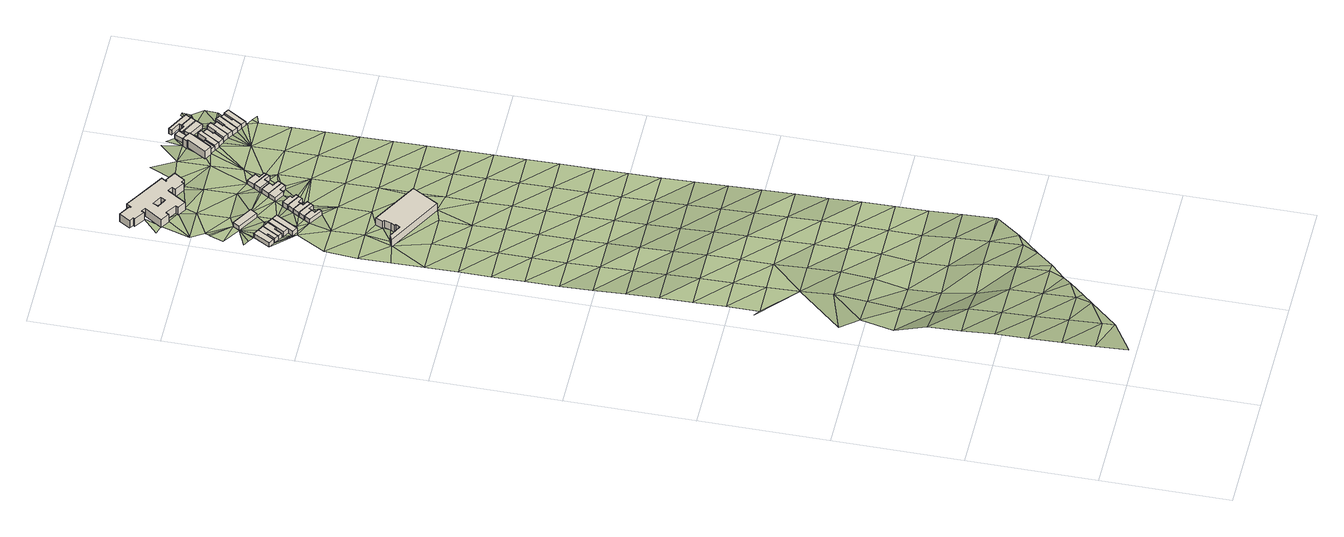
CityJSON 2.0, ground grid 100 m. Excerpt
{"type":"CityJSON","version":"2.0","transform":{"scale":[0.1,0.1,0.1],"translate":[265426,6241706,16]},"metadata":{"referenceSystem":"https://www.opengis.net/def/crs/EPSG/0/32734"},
"CityObjects":{
"building1":{"type":"Building","attributes":{"address":"Swift Street Salt River Cape Town","building":"house","building:levels":1,"building_height":4.1,"roof_height":24.1,"ground_height":20,"plus_code":"4FRW3F86+PWQ"},"geometry":[{"type":"Solid","lod":"1","boundaries":[[[[0,1,2,3]],[[1,4,5,2]],[[4,6,7,5]],[[6,8,9,7]],[[8,0,3,9]],[[3,2,5,7,9]],[[8,6,4,1,0]]]]}]},
"building2":{"type":"Building","attributes":{"address":"Swift Street Salt River Cape Town","building":"house","building:levels":1,"building_height":4.1,"roof_height":24.1,"ground_height":20,"plus_code":"4FRW3F86+PW9"},"geometry":[{"type":"Solid","lod":"1","boundaries":[[[[10,11,3,12]],[[11,13,9,3]],[[13,14,15,9]],[[14,16,17,15]],[[16,18,19,17]],[[18,10,12,19]],[[12,3,9,15,17,19]],[[18,16,14,13,11,10]]]]}]},
"building3":{"type":"Building","attributes":{"address":"Swift Street Salt River Cape Town","building":"house","building:levels":1,"building_height":4.1,"roof_height":24.01,"ground_height":19.91,"plus_code":"4FRW3F86+PX8"},"geometry":[{"type":"Solid","lod":"1","boundaries":[[[[20,10,21,22]],[[10,18,23,21]],[[18,24,25,23]],[[24,26,27,25]],[[26,28,29,27]],[[28,20,22,29]],[[22,21,23,25,27,29]],[[28,26,24,18,10,20]]]]}]},
"building4":{"type":"Building","attributes":{"address":"Salt River Blackpool Football Club 9 Shelley Road Salt River 7925 Cape Town","building":"pavilion","building:levels":2,"building_height":6.9,"roof_height":28.88,"ground_height":21.98,"plus_code":"4FRW3F87+94C"},"geometry":[{"type":"Solid","lod":"1","boundaries":[[[[30,31,32,33]],[[31,34,35,32]],[[34,36,37,35]],[[36,38,39,37]],[[38,40,41,39]],[[40,42,43,41]],[[42,44,45,43]],[[44,46,47,45]],[[46,48,49,47]],[[48,50,51,49]],[[50,30,33,51]],[[33,32,35,37,39,41,43,45,47,49,51]],[[50,48,46,44,42,40,38,36,34,31,30]]]]}]},
"building5":{"type":"Building","attributes":{"address":"Swift Street Salt River Cape Town","building":"house","building:levels":1,"building_height":4.1,"roof_height":24.58,"ground_height":20.48,"plus_code":"4FRW3F86+MXW"},"geometry":[{"type":"Solid","lod":"1","boundaries":[[[[52,20,53,54]],[[20,28,55,53]],[[28,56,57,55]],[[56,58,59,57]],[[58,52,54,59]],[[54,53,55,57,59]],[[58,56,28,20,52]]]]}]},
"building6":{"type":"Building","attributes":{"address":"Shelley Road Salt River Cape Town","building":"house","building:levels":1,"building_height":4.1,"roof_height":24.58,"ground_height":20.48,"plus_code":"4FRW3F87+M2R"},"geometry":[{"type":"Solid","lod":"1","boundaries":[[[[52,58,59,54]],[[58,60,61,59]],[[60,62,63,61]],[[62,64,65,63]],[[64,52,54,65]],[[54,59,61,63,65]],[[64,62,60,58,52]]]]}]},
"building7":{"type":"Building","attributes":{"address":"Shelley Road Salt River Cape Town","building":"house","building:levels":1,"building_height":4.1,"roof_height":24.58,"ground_height":20.48,"plus_code":"4FRW3F87+J36"},"geometry":[{"type":"Solid","lod":"1","boundaries":[[[[66,67,68,69]],[[67,70,71,68]],[[70,72,73,71]],[[72,74,75,73]],[[74,76,77,75]],[[76,66,69,77]],[[69,68,71,73,75,77]],[[76,74,72,70,67,66]]]]}]},
"building8":{"type":"Building","attributes":{"building":"school","building:levels":1,"building_height":4.1,"roof_height":23.12,"ground_height":19.02,"plus_code":"4FRW3F87+Q2R"},"geometry":[{"type":"Solid","lod":"1","boundaries":[[[[78,79,80,81]],[[79,82,83,80]],[[82,84,85,83]],[[84,78,81,85]],[[81,80,83,85]],[[84,82,79,78]]]]}]},
"building9":{"type":"Building","attributes":{"address":"Shelley Road Salt River Cape Town","building":"house","building:levels":1,"building_height":4.1,"roof_height":24.58,"ground_height":20.48,"plus_code":"4FRW3F87+J3R"},"geometry":[{"type":"Solid","lod":"1","boundaries":[[[[67,66,69,68]],[[66,86,87,69]],[[86,88,89,87]],[[88,90,91,89]],[[90,92,93,91]],[[92,67,68,93]],[[68,69,87,89,91,93]],[[92,90,88,86,66,67]]]]}]},
"building10":{"type":"Building","attributes":{"address":"Shelley Road Salt River Cape Town","building":"house","building:levels":1,"building_height":4.1,"roof_height":24.57,"ground_height":20.47,"plus_code":"4FRW3F87+M34"},"geometry":[{"type":"Solid","lod":"1","boundaries":[[[[92,90,91,93]],[[90,94,95,91]],[[94,96,97,95]],[[96,98,99,97]],[[98,100,101,99]],[[100,92,93,101]],[[93,91,95,97,99,101]],[[100,98,96,94,90,92]]]]}]},
"building11":{"type":"Building","attributes":{"address":"Shelley Road Salt River Cape Town","building":"house","building:levels":1,"building_height":4.1,"roof_height":24.57,"ground_height":20.47,"plus_code":"4FRW3F87+M3Q"},"geometry":[{"type":"Solid","lod":"1","boundaries":[[[[100,98,99,101]],[[98,102,103,99]],[[102,104,105,103]],[[104,106,107,105]],[[106,108,109,107]],[[108,100,101,109]],[[101,99,103,105,107,109]],[[108,106,104,102,98,100]]]]}]},
"building12":{"type":"Building","attributes":{"address":"Shelley Road Salt River Cape Town","building":"house","building:levels":1,"building_height":4.1,"roof_height":24.57,"ground_height":20.47,"plus_code":"4FRW3F87+M4J"},"geometry":[{"type":"Solid","lod":"1","boundaries":[[[[110,111,107,109]],[[111,112,113,107]],[[112,114,115,113]],[[114,116,117,115]],[[116,118,119,117]],[[118,110,109,119]],[[109,107,113,115,117,119]],[[118,116,114,112,111,110]]]]}]},
"building13":{"type":"Building","attributes":{"address":"Druden Primary School Dryden Street Salt River Cape Town","building":"school","building:levels":2,"amenity":"school","building_height":6.9,"roof_height":24.47,"ground_height":17.57,"plus_code":"4FRW3F97+23M"},"geometry":[{"type":"Solid","lod":"1","boundaries":[[[[120,121,122,123]],[[121,124,125,122]],[[124,126,127,125]],[[126,128,129,127]],[[128,130,131,129]],[[130,132,133,131]],[[132,134,135,133]],[[134,136,137,135]],[[136,138,139,137]],[[138,140,141,139]],[[140,142,143,141]],[[142,144,145,143]],[[144,146,147,145]],[[146,148,149,147]],[[148,150,151,149]],[[150,152,153,151]],[[152,154,155,153]],[[154,156,157,155]],[[156,158,159,157]],[[158,160,161,159]],[[160,162,163,161]],[[162,164,165,163]],[[164,166,167,165]],[[166,168,169,167]],[[168,170,171,169]],[[170,172,173,171]],[[172,174,175,173]],[[174,120,123,175]],[[176,177,178,179]],[[177,180,181,178]],[[180,182,183,181]],[[182,176,179,183]],[[123,122,125,127,129,131,133,135,137,139,141,143,145,147,149,151,153,155,157,159,161,163,165,167,169,171,173,175],[179,178,181,183]],[[174,172,170,168,166,164,162,160,158,156,154,152,150,148,146,144,142,140,138,136,134,132,130,128,126,124,121,120],[182,180,177,176]]]]}]},
"building14":{"type":"Building","attributes":{"address":"Shelley Road Salt River Cape Town","building":"house","building:levels":1,"building_height":4.1,"roof_height":23.9,"ground_height":19.8,"plus_code":"4FRW3F87+P4P"},"geometry":[{"type":"Solid","lod":"1","boundaries":[[[[184,185,186,187]],[[185,188,189,186]],[[188,190,191,189]],[[190,192,193,191]],[[192,194,195,193]],[[194,184,187,195]],[[187,186,189,191,193,195]],[[194,192,190,188,185,184]]]]}]},
"building15":{"type":"Building","attributes":{"address":"Shelley Road Salt River Cape Town","building":"house","building:levels":1,"building_height":4.1,"roof_height":23.9,"ground_height":19.8,"plus_code":"4FRW3F87+P4X"},"geometry":[{"type":"Solid","lod":"1","boundaries":[[[[185,184,187,186]],[[184,196,197,187]],[[196,198,199,197]],[[198,200,201,199]],[[200,202,203,201]],[[202,185,186,203]],[[186,187,197,199,201,203]],[[202,200,198,196,184,185]]]]}]},
"building16":{"type":"Building","attributes":{"address":"Shelley Road Salt River Cape Town","building":"house","building:levels":1,"building_height":4.1,"roof_height":23.9,"ground_height":19.8,"plus_code":"4FRW3F87+Q5M"},"geometry":[{"type":"Solid","lod":"1","boundaries":[[[[204,205,206,207]],[[205,208,209,206]],[[208,210,211,209]],[[210,212,213,211]],[[212,214,215,213]],[[214,204,207,215]],[[207,206,209,211,213,215]],[[214,212,210,208,205,204]]]]}]},
"building17":{"type":"Building","attributes":{"address":"Shelley Road Salt River Cape Town","building":"house","building:levels":1,"building_height":4.1,"roof_height":23.22,"ground_height":19.12,"plus_code":"4FRW3F87+Q5P"},"geometry":[{"type":"Solid","lod":"1","boundaries":[[[[205,204,216,217]],[[204,218,219,216]],[[218,220,221,219]],[[220,222,223,221]],[[222,224,225,223]],[[224,205,217,225]],[[217,216,219,221,223,225]],[[224,222,220,218,204,205]]]]}]},
"building18":{"type":"Building","attributes":{"address":"52 Dove Street Salt River Cape Town","building":"house","building:levels":2,"building_height":6.9,"roof_height":24.95,"ground_height":18.05,"plus_code":"4FRW3F87+X86"},"geometry":[{"type":"Solid","lod":"1","boundaries":[[[[226,227,228,229]],[[227,230,231,228]],[[230,232,233,231]],[[232,234,235,233]],[[234,236,237,235]],[[236,238,239,237]],[[238,240,241,239]],[[240,226,229,241]],[[229,228,231,233,235,237,239,241]],[[240,238,236,234,232,230,227,226]]]]}]},
"building19":{"type":"Building","attributes":{"address":"50 Dove Street Salt River Cape Town","building":"house","building:levels":1,"building_height":4.1,"roof_height":21.16,"ground_height":17.06,"plus_code":"4FRW3F87+X88"},"geometry":[{"type":"Solid","lod":"1","boundaries":[[[[227,226,242,243]],[[226,244,245,242]],[[244,246,247,245]],[[246,248,249,247]],[[248,250,251,249]],[[250,227,243,251]],[[243,242,245,247,249,251]],[[250,248,246,244,226,227]]]]}]},
"building20":{"type":"Building","attributes":{"address":"48 Dove Street Salt River Cape Town","building":"house","building:levels":1,"building_height":4.1,"roof_height":22.15,"ground_height":18.05,"plus_code":"4FRW3F87+W8P"},"geometry":[{"type":"Solid","lod":"1","boundaries":[[[[244,252,253,254]],[[252,255,256,253]],[[255,257,258,256]],[[257,259,260,258]],[[259,261,262,260]],[[261,246,263,262]],[[246,244,254,263]],[[254,253,256,258,260,262,263]],[[246,261,259,257,255,252,244]]]]}]},
"building21":{"type":"Building","attributes":{"address":"46 Dove Street Salt River Cape Town","building":"house","building:levels":1,"building_height":4.1,"roof_height":22.15,"ground_height":18.05,"plus_code":"4FRW3F87+W9J"},"geometry":[{"type":"Solid","lod":"1","boundaries":[[[[264,265,266,253]],[[265,267,268,266]],[[267,269,270,268]],[[269,271,272,270]],[[271,273,256,272]],[[273,264,253,256]],[[253,266,268,270,272,256]],[[273,271,269,267,265,264]]]]}]},
"building22":{"type":"Building","attributes":{"address":"Salt River Cape Town","building":"house","building:levels":1,"building_height":4.1,"roof_height":21.16,"ground_height":17.06,"plus_code":"4FRW3F97+289"},"geometry":[{"type":"Solid","lod":"1","boundaries":[[[[274,275,276,277]],[[275,278,279,276]],[[278,280,281,279]],[[280,274,277,281]],[[277,276,279,281]],[[280,278,275,274]]]]}]},
"building23":{"type":"Building","attributes":{"address":"44 Dove Street Salt River Cape Town","building":"house","building:levels":1,"building_height":4.1,"roof_height":22.15,"ground_height":18.05,"plus_code":"4FRW3F87+W97"},"geometry":[{"type":"Solid","lod":"1","boundaries":[[[[282,283,284,285]],[[283,286,287,284]],[[286,288,289,287]],[[288,290,291,289]],[[290,292,293,291]],[[292,294,295,293]],[[294,282,285,295]],[[285,284,287,289,291,293,295]],[[294,292,290,288,286,283,282]]]]}]},
"building24":{"type":"Building","attributes":{"address":"42 Dove Street Salt River Cape Town","building":"house","building:levels":1,"building_height":4.1,"roof_height":22.15,"ground_height":18.05,"plus_code":"4FRW3F87+W99"},"geometry":[{"type":"Solid","lod":"1","boundaries":[[[[282,296,297,285]],[[296,298,299,297]],[[298,300,301,299]],[[300,302,303,301]],[[302,283,284,303]],[[283,282,285,284]],[[285,297,299,301,303,284]],[[283,302,300,298,296,282]]]]}]},
"building25":{"type":"Building","attributes":{"address":"Kingsley Road Salt River Cape Town","building":"house","building:levels":1,"building_height":4.1,"roof_height":21.16,"ground_height":17.06,"plus_code":"4FRW3F87+X9W"},"geometry":[{"type":"Solid","lod":"1","boundaries":[[[[304,305,306,307]],[[305,308,309,306]],[[308,310,311,309]],[[310,304,307,311]],[[307,306,309,311]],[[310,308,305,304]]]]}]},
"building26":{"type":"Building","attributes":{"address":"40 Dove Street Salt River Cape Town","building":"house","building:levels":1,"building_height":4.1,"roof_height":21.81,"ground_height":17.71,"plus_code":"4FRW3F87+VCR"},"geometry":[{"type":"Solid","lod":"1","boundaries":[[[[296,312,313,314]],[[312,315,316,313]],[[315,317,318,316]],[[317,319,320,318]],[[319,321,322,320]],[[321,298,323,322]],[[298,296,314,323]],[[314,313,316,318,320,322,323]],[[298,321,319,317,315,312,296]]]]}]},
"building27":{"type":"Building","attributes":{"address":"Kingsley Road Salt River Cape Town","building":"house","building:levels":1,"building_height":4.1,"roof_height":21.16,"ground_height":17.06,"plus_code":"4FRW3F97+295"},"geometry":[{"type":"Solid","lod":"1","boundaries":[[[[304,324,325,307]],[[324,326,327,325]],[[326,328,329,327]],[[328,330,331,329]],[[330,332,333,331]],[[332,305,306,333]],[[305,304,307,306]],[[307,325,327,329,331,333,306]],[[305,332,330,328,326,324,304]]]]}]},
"building28":{"type":"Building","attributes":{"address":"38 Dove Street Salt River Cape Town","building":"house","building:levels":1,"building_height":4.1,"roof_height":21.81,"ground_height":17.71,"plus_code":"4FRW3F87+WC4"},"geometry":[{"type":"Solid","lod":"1","boundaries":[[[[312,334,335,313]],[[334,336,337,335]],[[336,338,339,337]],[[338,340,341,339]],[[340,315,316,341]],[[315,312,313,316]],[[313,335,337,339,341,316]],[[315,340,338,336,334,312]]]]}]},
"building29":{"type":"Building","attributes":{"address":"Kingsley Road Salt River Cape Town","building":"house","building:levels":1,"building_height":4.1,"roof_height":20.76,"ground_height":16.66,"plus_code":"4FRW3F97+2CC"},"geometry":[{"type":"Solid","lod":"1","boundaries":[[[[342,343,344,345]],[[343,346,347,344]],[[346,348,349,347]],[[348,350,351,349]],[[350,352,353,351]],[[352,342,345,353]],[[345,344,347,349,351,353]],[[352,350,348,346,343,342]]]]}]},
"building30":{"type":"Building","attributes":{"address":"36 Dove Street Salt River Cape Town","building":"house","building:levels":1,"building_height":4.1,"roof_height":21.81,"ground_height":17.71,"plus_code":"4FRW3F87+VCH"},"geometry":[{"type":"Solid","lod":"1","boundaries":[[[[334,354,355,335]],[[354,356,357,355]],[[356,358,359,357]],[[358,336,337,359]],[[336,334,335,337]],[[335,355,357,359,337]],[[336,358,356,354,334]]]]}]},
"terrain1":{"type":"TINRelief","geometry":[{"type":"CompositeSurface","lod":"1","boundaries":[[[360,361,362]],[[363,360,364]],[[364,360,362]],[[365,363,366]],[[366,363,364]],[[367,365,368]],[[366,368,365]],[[364,362,369]],[[370,367,371]],[[369,366,364]],[[368,371,367]],[[372,373,370]],[[374,368,366]],[[371,372,370]],[[374,366,369]],[[375,373,376]],[[368,377,371]],[[372,376,373]],[[374,377,368]],[[374,369,378]],[[379,375,380]],[[372,371,381]],[[376,380,375]],[[377,381,371]],[[379,382,383]],[[384,374,378]],[[377,374,384]],[[385,376,372]],[[380,386,379]],[[385,372,381]],[[386,382,379]],[[377,384,387]],[[388,380,376]],[[377,389,381]],[[383,382,390]],[[388,376,385]],[[387,389,377]],[[390,391,392]],[[393,386,380]],[[385,381,394]],[[393,380,388]],[[395,391,396]],[[394,381,389]],[[397,382,386]],[[387,398,389]],[[391,390,396]],[[385,399,388]],[[393,397,386]],[[400,401,395]],[[399,385,394]],[[394,389,398]],[[390,382,402]],[[400,395,396]],[[393,388,403]],[[402,382,397]],[[404,405,401]],[[398,406,394]],[[399,403,388]],[[404,401,400]],[[393,407,397]],[[396,390,408]],[[402,409,390]],[[410,411,405]],[[399,394,412]],[[407,393,403]],[[406,412,394]],[[396,408,400]],[[405,404,410]],[[409,408,390]],[[402,397,413]],[[414,411,415]],[[399,416,403]],[[413,397,407]],[[404,400,417]],[[415,411,410]],[[399,412,416]],[[409,402,418]],[[408,417,400]],[[412,406,419]],[[420,414,421]],[[407,403,422]],[[418,402,413]],[[410,404,423]],[[421,414,415]],[[403,416,422]],[[409,424,408]],[[412,419,416]],[[417,423,404]],[[425,420,426]],[[413,407,427]],[[424,409,418]],[[415,410,428]],[[421,426,420]],[[427,407,422]],[[417,408,429]],[[423,428,410]],[[430,431,425]],[[413,432,418]],[[416,419,433]],[[424,429,408]],[[434,421,415]],[[416,435,422]],[[430,425,426]],[[413,427,432]],[[417,436,423]],[[428,434,415]],[[437,431,438]],[[424,418,439]],[[416,433,435]],[[429,436,417]],[[426,421,440]],[[427,422,441]],[[431,430,438]],[[439,418,432]],[[428,423,442]],[[434,440,421]],[[441,422,435]],[[443,437,444]],[[424,445,429]],[[436,442,423]],[[426,446,430]],[[427,447,432]],[[444,437,438]],[[445,424,439]],[[428,448,434]],[[440,446,426]],[[447,427,441]],[[436,429,449]],[[450,451,443]],[[442,448,428]],[[430,452,438]],[[439,432,453]],[[454,443,444]],[[449,429,445]],[[440,434,455]],[[450,456,451]],[[446,452,430]],[[453,432,447]],[[454,450,443]],[[436,457,442]],[[448,455,434]],[[438,458,444]],[[445,439,459]],[[457,436,449]],[[460,446,440]],[[452,458,438]],[[459,439,453]],[[448,442,461]],[[440,455,460]],[[462,463,456]],[[450,462,456]],[[464,454,444]],[[445,465,449]],[[461,442,457]],[[466,452,446]],[[458,464,444]],[[465,445,459]],[[450,467,462]],[[468,455,448]],[[454,469,450]],[[460,466,446]],[[457,449,470]],[[468,448,461]],[[471,467,472]],[[473,463,462]],[[458,452,474]],[[475,467,471]],[[467,476,462]],[[464,469,454]],[[470,449,465]],[[463,473,477]],[[477,6,4]],[[476,467,475]],[[472,478,471]],[[460,455,479]],[[8,6,480]],[[481,480,6]],[[466,474,452]],[[481,482,480]],[[8,480,483]],[[477,481,6]],[[457,484,461]],[[455,468,479]],[[485,482,486]],[[486,482,481]],[[476,487,462]],[[476,475,488]],[[450,469,489]],[[79,490,491]],[[458,492,464]],[[493,481,477]],[[481,494,486]],[[484,457,470]],[[486,28,485]],[[491,495,79]],[[466,460,496]],[[26,485,28]],[[474,492,458]],[[79,495,1]],[[473,70,477]],[[70,493,477]],[[462,497,473]],[[79,1,0]],[[468,461,498]],[[469,464,489]],[[496,460,479]],[[462,487,497]],[[499,78,500]],[[10,79,0]],[[493,70,501]],[[78,499,79]],[[498,461,484]],[[500,78,502]],[[474,466,503]],[[493,501,64]],[[502,78,504]],[[492,505,464]],[[506,70,473]],[[464,505,489]],[[79,10,507]],[[70,67,501]],[[20,507,10]],[[468,508,479]],[[503,466,496]],[[52,507,20]],[[92,501,67]],[[497,509,473]],[[508,468,498]],[[510,511,504]],[[509,506,473]],[[78,512,504]],[[507,513,79]],[[52,64,507]],[[501,100,64]],[[501,92,100]],[[514,515,511]],[[474,516,492]],[[497,487,50]],[[513,507,64]],[[496,479,517]],[[516,474,503]],[[66,76,518]],[[519,515,520]],[[511,521,514]],[[512,510,504]],[[505,522,489]],[[512,78,523]],[[506,509,518]],[[518,88,66]],[[517,479,508]],[[100,108,64]],[[66,88,86]],[[521,511,510]],[[88,518,509]],[[524,505,492]],[[489,522,50]],[[64,108,118]],[[64,188,513]],[[509,90,88]],[[503,496,525]],[[524,492,516]],[[509,94,90]],[[526,514,521]],[[96,94,98]],[[523,513,188]],[[118,188,64]],[[527,509,497]],[[525,496,517]],[[94,528,98]],[[102,98,104]],[[529,526,521]],[[50,527,497]],[[522,505,530]],[[104,98,528]],[[522,531,50]],[[523,532,512]],[[510,533,521]],[[510,512,532]],[[503,534,516]],[[104,528,106]],[[524,530,505]],[[118,535,188]],[[188,185,523]],[[536,94,509]],[[535,537,538]],[[531,527,50]],[[534,503,525]],[[539,540,541]],[[523,185,202]],[[535,190,188]],[[542,531,522]],[[535,538,190]],[[527,536,509]],[[543,528,94]],[[523,202,544]],[[539,545,540]],[[544,532,523]],[[510,546,533]],[[547,524,516]],[[530,542,522]],[[543,106,528]],[[194,190,538]],[[106,543,538]],[[532,546,510]],[[547,516,534]],[[192,190,194]],[[536,543,94]],[[533,548,549]],[[527,531,550]],[[543,194,538]],[[548,533,551]],[[530,524,552]],[[544,202,200]],[[544,205,532]],[[542,550,531]],[[533,546,551]],[[544,200,553]],[[549,548,554]],[[547,552,524]],[[198,196,200]],[[224,532,205]],[[194,543,184]],[[200,196,553]],[[546,532,224]],[[536,527,555]],[[196,556,553]],[[557,542,530]],[[553,556,558]],[[550,555,527]],[[196,184,559]],[[546,560,551]],[[559,184,543]],[[551,560,561]],[[552,557,530]],[[556,196,559]],[[562,563,564]],[[536,565,543]],[[564,566,562]],[[559,567,556]],[[222,568,569]],[[570,550,542]],[[559,569,567]],[[224,571,546]],[[555,565,536]],[[572,224,222]],[[573,566,564]],[[571,560,546]],[[222,569,572]],[[557,570,542]],[[559,543,574]],[[571,573,560]],[[572,571,224]],[[555,550,575]],[[565,574,543]],[[559,576,569]],[[570,575,550]],[[572,569,577]],[[578,565,555]],[[571,579,573]],[[574,576,559]],[[573,579,580]],[[575,578,555]],[[571,572,581]],[[576,577,569]],[[579,571,582]],[[583,574,565]],[[582,571,581]],[[581,572,584]],[[578,583,565]],[[264,584,572]],[[577,264,572]],[[234,579,582]],[[576,574,585]],[[584,586,581]],[[583,585,574]],[[234,582,236]],[[579,234,232]],[[579,232,587]],[[264,577,265]],[[588,577,576]],[[577,589,265]],[[585,588,576]],[[577,590,589]],[[591,265,589]],[[592,250,593]],[[275,232,230]],[[265,591,267]],[[594,259,592]],[[232,275,274]],[[577,312,590]],[[275,230,278]],[[592,259,250]],[[227,250,230]],[[232,274,595]],[[596,267,591]],[[577,597,312]],[[278,230,598]],[[230,250,598]],[[250,259,598]],[[588,599,577]],[[600,278,598]],[[577,601,597]],[[271,269,267]],[[257,598,259]],[[271,267,596]],[[602,271,596]],[[278,600,280]],[[601,577,599]],[[598,603,600]],[[273,271,257]],[[604,280,600]],[[605,271,602]],[[310,598,257]],[[271,605,257]],[[606,280,604]],[[257,605,310]],[[298,302,300]],[[607,604,608]],[[302,298,321]],[[597,601,609]],[[604,607,610]],[[605,286,310]],[[283,302,286]],[[302,321,319]],[[611,601,599]],[[310,286,304]],[[286,302,319]],[[319,304,286]],[[599,612,611]],[[601,613,609]],[[336,614,338]],[[338,614,340]],[[358,614,336]],[[340,317,315]],[[609,613,356]],[[340,358,317]],[[317,615,319]],[[340,614,358]],[[304,616,324]],[[617,304,319]],[[317,358,615]],[[324,616,618]],[[319,615,617]],[[304,617,616]],[[616,619,618]],[[620,618,619]]]}]}
},
"vertices":[
[195,6522,40],[153,6547,40],[153,6547,81],[195,6522,81],[77,6417,40],[77,6417,81],[119,6392,40],[119,6392,81],[156,6455,40],[156,6455,81],
[238,6498,39],[195,6522,39],[238,6498,81],[156,6455,39],[167,6448,39],[167,6448,81],[131,6387,39],[131,6387,81],[163,6369,39],[163,6369,81],
[286,6471,39],[238,6498,80],[286,6471,80],[163,6369,80],[194,6350,39],[194,6350,80],[229,6409,39],[229,6409,80],[244,6400,39],[244,6400,80],
[441,5700,56],[419,5641,56],[419,5641,129],[441,5700,129],[431,5632,56],[431,5632,129],[415,5581,56],[415,5581,129],[397,5547,56],[397,5547,129],[406,5542,56],[406,5542,129],[387,5508,56],[387,5508,129],[290,5560,56],[290,5560,129],[247,5539,56],[247,5539,129],[680,5288,56],[680,5288,129],[799,5492,56],[799,5492,129],
[324,6447,39],[286,6471,86],[324,6447,86],[244,6400,86],[206,6334,39],[206,6334,86],[247,6311,39],[247,6311,86],
[223,6272,39],[223,6272,86],[265,6247,39],[265,6247,86],[368,6423,39],[368,6423,86],
[470,6181,45],[399,6222,45],[399,6222,86],[470,6181,86],[370,6175,45],[370,6175,86],[476,6109,45],[476,6109,86],[490,6132,45],[490,6132,86],[454,6155,45],[454,6155,86],
[242,6720,30],[210,6667,30],[210,6667,71],[242,6720,71],[367,6571,30],[367,6571,71],[400,6623,30],[400,6623,71],
[482,6202,45],[482,6202,86],[518,6181,45],[518,6181,86],[534,6204,45],[534,6204,86],[425,6268,45],[425,6268,86],
[549,6231,45],[549,6231,86],[509,6255,45],[509,6255,86],[522,6276,45],[522,6276,86],[453,6316,45],[453,6316,86],
[532,6294,45],[532,6294,86],[573,6275,45],[573,6275,86],[588,6303,45],[588,6303,86],[484,6363,45],[484,6363,86],
[484,6363,38],[588,6303,38],[602,6327,38],[602,6327,86],[568,6347,38],[568,6347,86],[580,6367,38],[580,6367,86],[509,6408,38],[509,6408,86],
[636,7239,9],[554,7291,9],[554,7291,85],[636,7239,85],[547,7280,9],[547,7280,85],[542,7283,9],[542,7283,85],[566,7322,9],[566,7322,85],[255,7518,9],[255,7518,85],[231,7481,9],[231,7481,85],[228,7483,9],[228,7483,85],[233,7490,9],[233,7490,85],[143,7548,9],[143,7548,85],[88,7462,9],[88,7462,85],[122,7441,9],[122,7441,85],[113,7428,9],[113,7428,85],[193,7376,9],[193,7376,85],[205,7395,9],[205,7395,85],[234,7377,9],[234,7377,85],[143,7236,9],[143,7236,85],[209,7193,9],[209,7193,85],[225,7218,9],[225,7218,85],[309,7164,9],[309,7164,85],[296,7143,9],[296,7143,85],[357,7104,9],[357,7104,85],[450,7250,9],[450,7250,85],[487,7227,9],[487,7227,85],[472,7203,9],[472,7203,85],[547,7155,9],[547,7155,85],[558,7172,9],[558,7172,85],[583,7156,9],[583,7156,85],[301,7328,9],[372,7288,9],[372,7288,85],[301,7328,85],[350,7249,9],[350,7249,85],[279,7289,9],[279,7289,85],
[702,6456,38],[580,6528,38],[580,6528,79],[702,6456,79],[545,6470,38],[545,6470,79],[619,6427,38],[619,6427,79],[634,6453,38],[634,6453,79],[683,6425,38],[683,6425,79],
[719,6484,38],[719,6484,79],[669,6514,38],[669,6514,79],[686,6543,38],[686,6543,79],[614,6586,38],[614,6586,79],
[771,6580,31],[652,6651,31],[652,6651,79],[771,6580,79],[620,6598,31],[620,6598,79],[694,6554,31],[694,6554,79],[712,6584,31],[712,6584,79],[757,6557,31],[757,6557,79],
[771,6580,72],[652,6651,72],[786,6604,31],[786,6604,72],[739,6629,31],[739,6629,72],[760,6663,31],[760,6663,72],[686,6709,31],[686,6709,72],
[957,7043,11],[1050,7197,11],[1050,7197,89],[957,7043,89],[1062,7217,11],[1062,7217,89],[995,7256,11],[995,7256,89],[974,7222,11],[974,7222,89],[986,7215,11],[986,7215,89],[899,7067,11],[899,7067,89],[951,7035,11],[951,7035,89],
[957,7043,52],[1050,7197,52],[996,7018,11],[996,7018,52],[1046,7099,11],[1046,7099,52],[1036,7105,11],[1036,7105,52],[1080,7178,11],[1080,7178,52],
[1035,6995,11],[1035,6995,61],[996,7018,61],[1119,7130,11],[1119,7130,61],[1131,7146,11],[1131,7146,61],[1100,7165,11],[1100,7165,61],[1056,7094,11],[1056,7094,61],[1046,7099,61],
[1035,6995,21],[1077,6970,21],[1077,6970,61],[1128,7049,21],[1128,7049,61],[1121,7054,21],[1121,7054,61],[1155,7108,21],[1155,7108,61],[1119,7130,21],
[1060,7327,11],[1021,7254,11],[1021,7254,52],[1060,7327,52],[1061,7231,11],[1061,7231,52],[1102,7307,11],[1102,7307,52],
[1132,6947,17],[1210,7071,17],[1210,7071,61],[1132,6947,61],[1223,7094,17],[1223,7094,61],[1191,7113,17],[1191,7113,61],[1147,7040,17],[1147,7040,61],[1140,7044,17],[1140,7044,61],[1095,6971,17],[1095,6971,61],
[1170,6923,17],[1170,6923,61],[1217,6996,17],[1217,6996,61],[1211,7001,17],[1211,7001,61],[1242,7051,17],[1242,7051,61],
[1230,7206,7],[1111,7270,7],[1111,7270,52],[1230,7206,52],[1084,7222,7],[1084,7222,52],[1203,7154,7],[1203,7154,52],
[1211,6895,17],[1211,6895,58],[1170,6923,58],[1301,7036,17],[1301,7036,58],[1309,7043,17],[1309,7043,58],[1273,7066,17],[1273,7066,58],[1225,6991,17],[1225,6991,58],[1217,6996,58],
[1254,7247,7],[1254,7247,52],[1162,7298,7],[1162,7298,52],[1153,7279,7],[1153,7279,52],[1106,7304,7],[1106,7304,52],[1093,7280,7],[1093,7280,52],
[1251,6871,17],[1251,6871,58],[1296,6942,17],[1296,6942,58],[1286,6948,17],[1286,6948,58],[1330,7018,17],[1330,7018,58],
[1254,7247,1],[1280,7291,1],[1280,7291,48],[1254,7247,48],[1111,7385,1],[1111,7385,48],[1098,7360,1],[1098,7360,48],[1174,7318,1],[1174,7318,48],[1162,7298,1],[1162,7298,48],
[1288,6848,17],[1288,6848,58],[1382,6996,17],[1382,6996,58],[1345,7019,17],[1345,7019,58],
[72,250,290],[72,0,304],[324,155,280],[72,500,278],[322,250,280],[72,750,266],[322,500,262],[72,1000,263],[322,750,250],[523,372,267],[72,1250,241],[322,1000,237],[322,1250,224],[72,1505,232],[573,500,252],[72,1755,143],[322,1505,135],[573,750,238],[605,454,252],[72,2005,202],[322,1755,122],[573,1000,228],[322,2255,168],[0,2151,165],[711,569,245],[573,1250,135],[322,2005,148],[776,633,227],[573,1505,88],[824,750,227],[330,2509,136],[72,2755,135],[25,2787,135],[573,1755,75],[824,1000,214],[72,3005,131],[322,2755,134],[573,2005,134],[881,743,227],[824,1250,194],[322,3005,130],[72,3255,124],[573,2255,154],[824,1505,123],[322,3255,126],[72,3505,119],[1003,875,213],[824,1755,111],[573,2755,129],[573,2505,140],[322,3505,115],[72,3755,108],[1075,1000,197],[824,2005,142],[72,4000,96],[322,3755,102],[1075,1250,182],[573,3005,125],[824,2255,144],[1163,1048,197],[72,4250,85],[322,4000,92],[1075,1505,165],[573,3255,121],[824,2505,137],[72,4510,80],[322,4250,83],[1075,1755,139],[573,3505,109],[824,2755,128],[322,4510,80],[72,4760,78],[1075,2005,142],[1315,1231,176],[573,3755,99],[1325,1250,176],[824,3005,125],[72,5005,76],[322,4760,77],[1075,2255,139],[573,4000,86],[1325,1505,162],[824,3255,115],[72,5255,72],[322,5005,73],[1075,2505,133],[573,4250,78],[1325,1755,147],[824,3505,100],[1075,2755,123],[247,5539,64],[72,5505,67],[573,4510,76],[1325,2005,142],[322,5255,69],[824,3755,89],[72,5755,61],[1075,3005,116],[573,4760,74],[1325,2255,135],[824,4000,80],[1075,3255,106],[322,5755,58],[101,6010,55],[573,5005,69],[1325,2505,123],[824,4250,75],[290,5560,64],[1075,3505,93],[573,5255,65],[1325,2755,115],[397,5547,64],[387,5508,64],[322,6005,52],[824,4510,73],[415,5581,64],[419,5641,58],[234,6241,45],[406,5542,64],[1075,3755,82],[131,6387,40],[223,6272,45],[163,6369,47],[167,6448,40],[1325,3005,107],[194,6350,47],[206,6334,45],[441,5700,58],[431,5632,58],[680,5288,64],[59,6604,40],[102,6579,40],[824,4760,70],[265,6247,45],[247,6311,45],[144,6552,40],[1075,4000,75],[573,5755,54],[1325,3255,96],[72,6760,32],[108,6864,32],[322,6260,45],[117,6878,32],[1075,4250,71],[134,6907,24],[824,5005,65],[476,6109,50],[322,6510,39],[1325,3505,85],[573,6005,50],[322,7010,23],[72,7010,24],[322,6760,30],[367,6571,39],[209,7193,16],[143,7236,17],[1075,4510,66],[1325,3755,77],[490,6132,50],[72,7260,17],[193,7376,17],[296,7143,16],[824,5255,61],[400,6623,39],[1075,4760,64],[1325,4000,72],[225,7218,16],[824,5755,51],[573,6260,45],[309,7164,16],[1075,5005,60],[824,5505,56],[573,6760,31],[357,7104,23],[1325,4250,68],[580,6367,45],[824,6005,46],[568,6347,45],[602,6327,45],[350,7249,16],[301,7328,16],[279,7289,16],[1075,5255,56],[824,6260,42],[620,6598,38],[372,7288,16],[573,7010,24],[1325,4510,65],[472,7203,16],[450,7250,16],[1075,5505,52],[547,7155,16],[1325,4760,61],[694,6554,38],[487,7227,16],[1075,5755,47],[757,6557,38],[1325,5005,57],[712,6584,38],[824,6510,38],[583,7156,16],[558,7172,16],[542,7283,16],[547,7280,16],[554,7291,16],[1075,6005,42],[566,7322,16],[771,6580,38],[739,6629,38],[786,6604,38],[1325,5255,53],[824,7010,23],[824,6760,31],[636,7239,16],[1075,6260,38],[1325,5505,49],[1075,6510,35],[1075,6760,30],[1325,5755,43],[824,7260,15],[732,7441,6],[951,7035,21],[899,7067,23],[1325,6005,39],[996,7018,21],[1325,6260,35],[957,7043,21],[976,7413,1],[1325,6510,32],[1132,6947,21],[1170,6923,21],[1095,6971,21],[1046,7099,21],[1036,7105,21],[1056,7094,21],[1025,7386,1],[1140,7044,21],[1251,6871,26],[1084,7222,11],[1325,6760,26],[1093,7280,11],[1296,6837,26],[1147,7040,21],[1111,7270,11],[1106,7304,11],[1191,7113,21],[1098,7360,11],[1162,7298,11],[1153,7279,11],[1288,6848,26],[1174,7318,11],[1344,6809,26],[1388,6782,26],[1389,6986,17],[1325,7010,17],[1374,7075,17],[1325,7260,7],[1388,7173,7],[1280,7291,7],[1332,7331,7],[1304,7335,7]
]}
